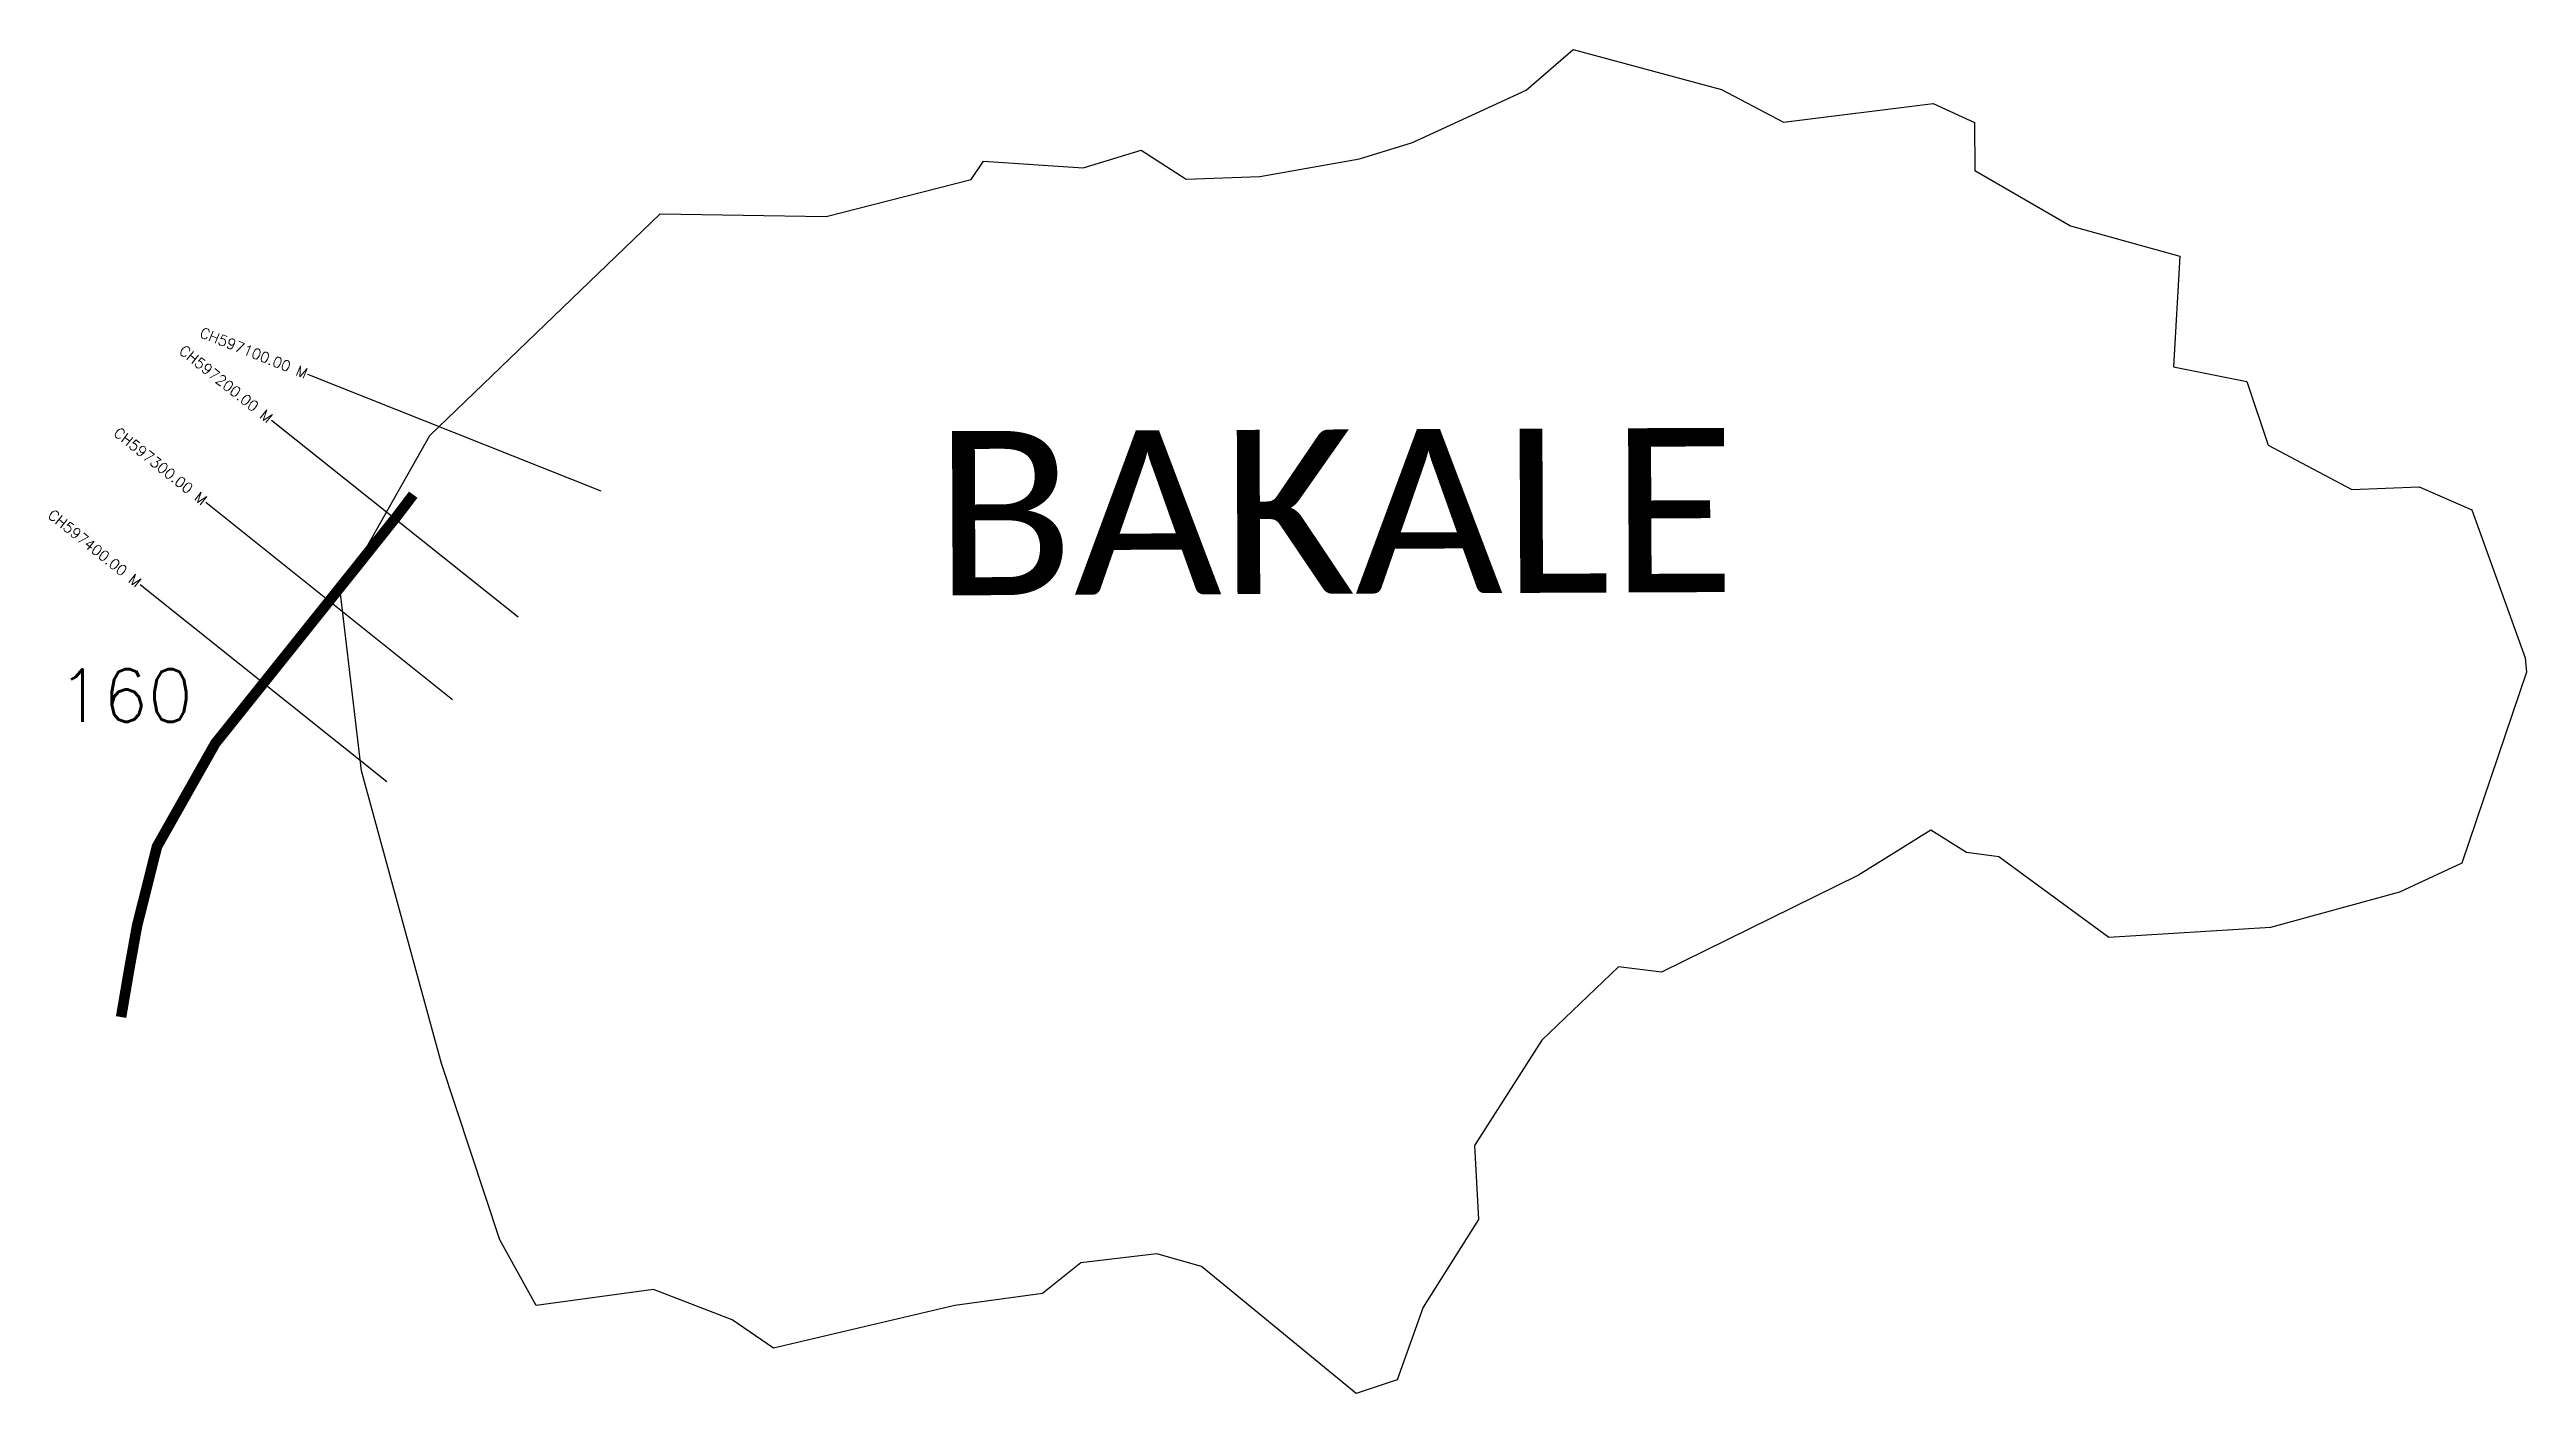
# Model space of a CAD drawing. Header units: metres. Extents: x 323087 to 325440, y 1832048 to 1833324.
import ezdxf
from ezdxf.enums import TextEntityAlignment as Align

# ---------------------------------------------------------------- set-up
doc = ezdxf.new("R2010")
doc.units = ezdxf.units.M
for name, color, linetype in [('CS', 134, 'Continuous'), ('CSMark', 6, 'Continuous'), ('UNPROTECTED', 10, 'Continuous'), ('VILLAGE NAME', 250, 'Continuous')]:
    doc.layers.add(name, color=color, linetype=linetype)
doc.styles.get("Standard").update_dxf_attribs({"font": 'simplex.shx'})

msp = doc.modelspace()

# ---------------------------------------------------------------- linework, layer by layer
at = {"color": 6, "flags": 128}
for points in [[(324069.3, 1833212.1), (324124.4, 1833228.7), (324167, 1833201.1), (324237.1, 1833203.8), (324331.7, 1833220.6), (324382, 1833236.1), (324489.9, 1833285.8), (324534.8, 1833324.4), (324675.5, 1833286.5), (324734.3, 1833255.3), (324876.5, 1833273), (324915.9, 1833255.2), (324916.2, 1833209.5), (325007.2, 1833156.9), (325110.9, 1833128.2), (325104.8, 1833022.9), (325174.7, 1833008.9), (325194.7, 1832948.6), (325274.3, 1832906.3), (325338.3, 1832909), (325388.3, 1832887.2), (325439.1, 1832746.4), (325440.2, 1832733), (325378.7, 1832551.5), (325319.5, 1832523.9), (325197.2, 1832490.3), (325043.4, 1832480.8), (324939.1, 1832557.6), (324908.4, 1832561.7), (324874.5, 1832582.8), (324805.8, 1832540.1), (324618.6, 1832448), (324577.7, 1832452.9), (324505, 1832383.4), (324441, 1832283.4), (324444.6, 1832213), (324392.2, 1832129.7), (324367.5, 1832060.5), (324328.4, 1832047.7), (324181.7, 1832168.4), (324139.1, 1832180.4), (324067, 1832171.9), (324030.6, 1832142.8), (323947.4, 1832131.4), (323775.1, 1832090.7), (323735.8, 1832117.7), (323661.1, 1832146.5), (323549.7, 1832131.4), (323515.2, 1832193.6), (323459.6, 1832361.3), (323383.6, 1832639.1), (323363.8, 1832807.6), (323448.6, 1832957.7), (323667.4, 1833168.4), (323825.2, 1833165.6), (323962.7, 1833200.9), (323974.4, 1833218.3)], [(323974.4, 1833218.3), (324069.3, 1833212.1)]]:
    msp.add_lwpolyline(points, dxfattribs=at)
at = {"layer": 'CS'}
for p, q in [((323611.4, 1832904.9), (323332.6, 1833015.8)), ((323532.6, 1832785), (323298.1, 1832972.1)), ((323470.1, 1832706.7), (323235.8, 1832894.1)), ((323407.6, 1832628.6), (323173.3, 1832816))]:
    msp.add_line(p, q, dxfattribs=at)
at = {"layer": 'UNPROTECTED', "const_width": 10, "flags": 128}
msp.add_lwpolyline([(323432.8, 1832901.5), (323417.4, 1832881.2), (323371.7, 1832823.9), (323244.8, 1832665.3), (323189.4, 1832567.3), (323170.5, 1832492.1), (323163.1, 1832451.2), (323155.3, 1832405.3)], dxfattribs=at)

# ---------------------------------------------------------------- texts
at = {"insert": (323095, 1832735.6), "char_height": 50, "attachment_point": 1}
msp.add_mtext_dynamic_manual_height_columns('\\pxt1;160', width=70.183, gutter_width=1, heights=[0], dxfattribs=at)
at = {"layer": 'CSMark'}
for s, rotation, p in [('CH597100.00 M', 338.3081, (323331.7, 1833016.2)), ('CH597200.00 M', 321.4019, (323297.3, 1832972.8)), ('CH597300.00 M', 321.3413, (323235, 1832894.7)), ('CH597400.00 M', 321.3413, (323172.5, 1832816.7))]:
    msp.add_text(s, height=10, rotation=rotation, dxfattribs=at).set_placement(p, align=Align.MIDDLE_RIGHT)
at = {"layer": 'VILLAGE NAME', "insert": (323927.5, 1832961.8), "char_height": 155.989, "attachment_point": 1, "rotation": 0.2435}
msp.add_mtext_dynamic_manual_height_columns('{\\fCalibri|b0|i0|c0|p34;BAKALE}', width=1003.056, gutter_width=779.9, heights=[0], dxfattribs=at)

doc.saveas('drawing.dxf')
